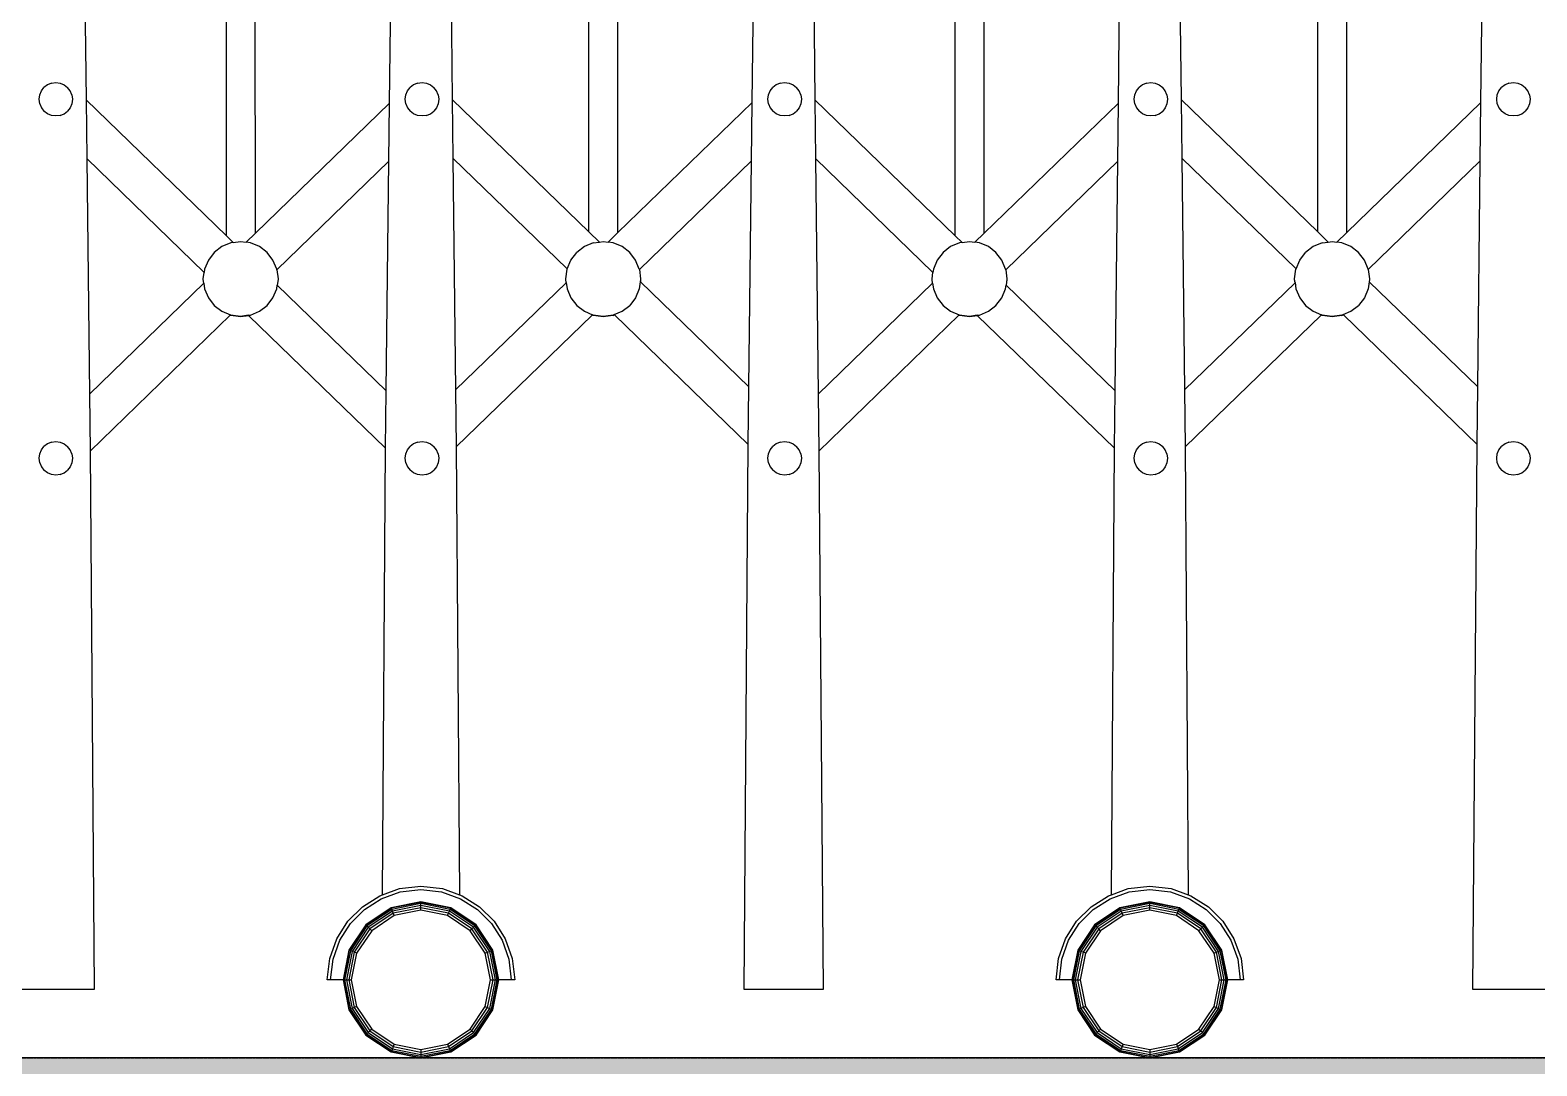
# Model space of a CAD drawing. Extents: x -202236 to 1002404, y -663931 to 1550022.
# Drawn here: x -56908 to -55824, y -351726 to -350982 of the extents above; entities that cross this region are included whole.
import ezdxf

# ---------------------------------------------------------------- set-up
doc = ezdxf.new("R2010")
doc.units = 0
doc.linetypes.add('DOTE', pattern=[2.42, 2, -0.2, 0.02, -0.2])
doc.layers.add('A-AXIS-DOTE', color=14, linetype='DOTE')
doc.layers.add('A-SFCE', color=30, linetype='Continuous')

msp = doc.modelspace()

# ---------------------------------------------------------------- hatches: boundary and pattern name
h = msp.add_hatch()
h.set_pattern_fill('混凝土', color=8, scale=15, angle=-21.69758, style=0, double=1)
h.set_pattern_definition([(50, (-68561.18, -351851.65), (107.589, -9.4128), [11.25, -123.75]), (355, (-68561.18, -351851.65), (-20.8127, 112.8288), [9, -99]), (100.4514, (-68552.21, -351852.44), (86.7764, 103.4159), [9.561, -105.1713]), (46.1842, (-68561.18, -351821.65), (160.0862, -24.8279), [16.875, -185.625]), (96.6356, (-68547.84, -351823.72), (140.1994, 146.1177), [14.3415, -157.757]), (351.1842, (-68561.18, -351821.65), (140.1993, 146.1178), [13.5, -148.5]), (21, (-68546.18, -351829.15), (89.53606, -60.39283), [11.25, -123.75]), (326, (-68546.18, -351829.15), (36.4973, 108.7725), [9, -99]), (71.4514, (-68538.72, -351834.18), (126.0334, 48.3796), [9.561, -105.1713]), (37.5, (-68561.177, -351851.65), (1.82398, 49.93408), [0, -97.8, 0, -100.5, 0, -99.375]), (7.5, (-68561.18, -351851.65), (39.46043, 59.16176), [0, -57.3, 0, -95.55, 0, -37.875]), (327.5, (-68594.627, -351851.65), (80.07337, -3.38323), [0, -37.5, 0, -117, 0, -155.25]), (317.5, (-68609.63, -351851.65), (87.47793, 15.01575), [0, -48.75, 0, -77.7, 0, -110.25])])
h.paths.add_polyline_path([(-55555.67, -351920.63), (-55555.67, -351720.63), (-70458.23, -351720.63), (-70458.23, -351920.63)])

# ---------------------------------------------------------------- linework, layer by layer
at = {"color": 250}
for p, q in [((-56766.4, -351129.65), (-56766.49, -350823.23)), ((-56745.58, -351127.71), (-56745.67, -350823)), ((-56505.66, -351126.81), (-56505.76, -350820.49)), ((-56484.84, -351127.29), (-56484.93, -350820.16)), ((-56242.29, -351129.65), (-56242.39, -350823.23)), ((-56221.47, -351127.71), (-56221.56, -350823)), ((-55981.55, -351126.81), (-55981.65, -350820.49)), ((-55960.73, -351127.29), (-55960.82, -350820.16)), ((-56649.07, -351034.16), (-56647.74, -350917.9)), ((-56605.29, -350916.96), (-56603.97, -351031.55)), ((-56388.33, -351033.75), (-56386.97, -350915.09)), ((-56124.96, -351034.16), (-56123.63, -350917.9)), ((-56081.18, -350916.96), (-56079.86, -351031.55)), ((-55864.22, -351033.75), (-55862.86, -350915.09)), ((-56868.6, -350922.2), (-56867.34, -351031.84)), ((-56344.49, -350922.2), (-56343.23, -351031.84)), ((-56901.11, -351031.39), (-56900.68, -351028.2)), ((-56900.68, -351028.2), (-56899.46, -351025.33)), ((-56899.46, -351025.33), (-56897.58, -351022.89)), ((-56895.15, -351021.01), (-56897.58, -351022.89)), ((-56892.28, -351019.8), (-56895.15, -351021.01)), ((-56892.28, -351019.8), (-56889.08, -351019.37)), ((-56889.08, -351019.37), (-56885.89, -351019.8)), ((-56885.89, -351019.8), (-56883.02, -351021.01)), ((-56883.02, -351021.01), (-56880.58, -351022.89)), ((-56878.7, -351025.33), (-56880.58, -351022.89)), ((-56877.49, -351028.2), (-56878.7, -351025.33)), ((-56877.49, -351028.2), (-56877.06, -351031.39)), ((-56637.74, -351031.39), (-56637.31, -351028.2)), ((-56637.31, -351028.2), (-56636.09, -351025.33)), ((-56636.09, -351025.33), (-56634.21, -351022.89)), ((-56631.78, -351021.01), (-56634.21, -351022.89)), ((-56628.91, -351019.8), (-56631.78, -351021.01)), ((-56628.91, -351019.8), (-56625.71, -351019.37)), ((-56625.71, -351019.37), (-56622.52, -351019.8)), ((-56622.52, -351019.8), (-56619.65, -351021.01)), ((-56619.65, -351021.01), (-56617.21, -351022.89)), ((-56615.33, -351025.33), (-56617.21, -351022.89)), ((-56614.12, -351028.2), (-56615.33, -351025.33)), ((-56614.12, -351028.2), (-56613.69, -351031.39)), ((-56377, -351031.39), (-56376.57, -351028.2)), ((-56376.57, -351028.2), (-56375.36, -351025.33)), ((-56375.36, -351025.33), (-56373.48, -351022.89)), ((-56371.04, -351021.01), (-56373.48, -351022.89)), ((-56368.17, -351019.8), (-56371.04, -351021.01)), ((-56368.17, -351019.8), (-56364.97, -351019.37)), ((-56364.97, -351019.37), (-56361.78, -351019.8)), ((-56361.78, -351019.8), (-56358.91, -351021.01)), ((-56358.91, -351021.01), (-56356.47, -351022.89)), ((-56354.59, -351025.33), (-56356.47, -351022.89)), ((-56353.38, -351028.2), (-56354.59, -351025.33)), ((-56353.38, -351028.2), (-56352.95, -351031.39)), ((-56113.63, -351031.39), (-56113.2, -351028.2)), ((-56113.2, -351028.2), (-56111.99, -351025.33)), ((-56111.99, -351025.33), (-56110.1, -351022.89)), ((-56107.67, -351021.01), (-56110.1, -351022.89)), ((-56104.8, -351019.8), (-56107.67, -351021.01)), ((-56104.8, -351019.8), (-56101.6, -351019.37)), ((-56101.6, -351019.37), (-56098.41, -351019.8)), ((-56098.41, -351019.8), (-56095.54, -351021.01)), ((-56095.54, -351021.01), (-56093.1, -351022.89)), ((-56091.22, -351025.33), (-56093.1, -351022.89)), ((-56090.01, -351028.2), (-56091.22, -351025.33)), ((-56090.01, -351028.2), (-56089.58, -351031.39)), ((-55852.89, -351031.39), (-55852.46, -351028.2)), ((-55852.46, -351028.2), (-55851.25, -351025.33)), ((-55851.25, -351025.33), (-55849.37, -351022.89)), ((-55846.93, -351021.01), (-55849.37, -351022.89)), ((-55844.06, -351019.8), (-55846.93, -351021.01)), ((-55844.06, -351019.8), (-55840.87, -351019.37)), ((-55840.87, -351019.37), (-55837.67, -351019.8)), ((-55837.67, -351019.8), (-55834.8, -351021.01)), ((-55834.8, -351021.01), (-55832.36, -351022.89)), ((-55830.48, -351025.33), (-55832.36, -351022.89)), ((-55829.27, -351028.2), (-55830.48, -351025.33)), ((-55829.27, -351028.2), (-55828.84, -351031.39)), ((-56900.68, -351034.59), (-56901.11, -351031.39)), ((-56900.68, -351034.59), (-56899.46, -351037.46)), ((-56899.46, -351037.46), (-56897.58, -351039.89)), ((-56895.15, -351041.78), (-56897.58, -351039.89)), ((-56883.02, -351041.78), (-56880.58, -351039.89)), ((-56878.7, -351037.46), (-56880.58, -351039.89)), ((-56877.49, -351034.59), (-56878.7, -351037.46)), ((-56877.06, -351031.39), (-56877.49, -351034.59)), ((-56867.34, -351031.84), (-56766.4, -351129.65)), ((-56867.34, -351031.84), (-56866.86, -351074.05)), ((-56745.58, -351127.71), (-56649.07, -351034.16)), ((-56649.55, -351076.03), (-56649.07, -351034.16)), ((-56637.31, -351034.59), (-56637.74, -351031.39)), ((-56637.31, -351034.59), (-56636.09, -351037.46)), ((-56636.09, -351037.46), (-56634.21, -351039.89)), ((-56631.78, -351041.78), (-56634.21, -351039.89)), ((-56619.65, -351041.78), (-56617.21, -351039.89)), ((-56615.33, -351037.46), (-56617.21, -351039.89)), ((-56614.12, -351034.59), (-56615.33, -351037.46)), ((-56613.69, -351031.39), (-56614.12, -351034.59)), ((-56603.97, -351031.55), (-56505.66, -351126.81)), ((-56603.97, -351031.55), (-56603.49, -351073.76)), ((-56484.84, -351127.29), (-56388.33, -351033.75)), ((-56388.81, -351075.61), (-56388.33, -351033.75)), ((-56376.57, -351034.59), (-56377, -351031.39)), ((-56376.57, -351034.59), (-56375.36, -351037.46)), ((-56375.36, -351037.46), (-56373.48, -351039.89)), ((-56371.04, -351041.78), (-56373.48, -351039.89)), ((-56358.91, -351041.78), (-56356.47, -351039.89)), ((-56354.59, -351037.46), (-56356.47, -351039.89)), ((-56353.38, -351034.59), (-56354.59, -351037.46)), ((-56352.95, -351031.39), (-56353.38, -351034.59)), ((-56343.23, -351031.84), (-56242.29, -351129.65)), ((-56343.23, -351031.84), (-56342.75, -351074.05)), ((-56221.47, -351127.71), (-56124.96, -351034.16)), ((-56125.44, -351076.03), (-56124.96, -351034.16)), ((-56113.2, -351034.59), (-56113.63, -351031.39)), ((-56113.2, -351034.59), (-56111.99, -351037.46)), ((-56111.99, -351037.46), (-56110.1, -351039.89)), ((-56107.67, -351041.78), (-56110.1, -351039.89)), ((-56095.54, -351041.78), (-56093.1, -351039.89)), ((-56091.22, -351037.46), (-56093.1, -351039.89)), ((-56090.01, -351034.59), (-56091.22, -351037.46)), ((-56089.58, -351031.39), (-56090.01, -351034.59)), ((-56079.86, -351031.55), (-55981.55, -351126.81)), ((-56079.86, -351031.55), (-56079.38, -351073.76)), ((-55960.73, -351127.29), (-55864.22, -351033.75)), ((-55864.7, -351075.61), (-55864.22, -351033.75)), ((-55852.46, -351034.59), (-55852.89, -351031.39)), ((-55852.46, -351034.59), (-55851.25, -351037.46)), ((-55851.25, -351037.46), (-55849.37, -351039.89)), ((-55846.93, -351041.78), (-55849.37, -351039.89)), ((-55834.8, -351041.78), (-55832.36, -351039.89)), ((-55830.48, -351037.46), (-55832.36, -351039.89)), ((-55829.27, -351034.59), (-55830.48, -351037.46)), ((-55828.84, -351031.39), (-55829.27, -351034.59)), ((-56892.28, -351042.99), (-56895.15, -351041.78)), ((-56889.08, -351043.42), (-56892.28, -351042.99)), ((-56885.89, -351042.99), (-56889.08, -351043.42)), ((-56885.89, -351042.99), (-56883.02, -351041.78)), ((-56628.91, -351042.99), (-56631.78, -351041.78)), ((-56625.71, -351043.42), (-56628.91, -351042.99)), ((-56622.52, -351042.99), (-56625.71, -351043.42)), ((-56622.52, -351042.99), (-56619.65, -351041.78)), ((-56368.17, -351042.99), (-56371.04, -351041.78)), ((-56364.97, -351043.42), (-56368.17, -351042.99)), ((-56361.78, -351042.99), (-56364.97, -351043.42)), ((-56361.78, -351042.99), (-56358.91, -351041.78)), ((-56104.8, -351042.99), (-56107.67, -351041.78)), ((-56101.6, -351043.42), (-56104.8, -351042.99)), ((-56098.41, -351042.99), (-56101.6, -351043.42)), ((-56098.41, -351042.99), (-56095.54, -351041.78)), ((-55844.06, -351042.99), (-55846.93, -351041.78)), ((-55840.87, -351043.42), (-55844.06, -351042.99)), ((-55837.67, -351042.99), (-55840.87, -351043.42)), ((-55837.67, -351042.99), (-55834.8, -351041.78)), ((-56782.42, -351155.88), (-56866.86, -351074.05)), ((-56866.86, -351074.05), (-56864.91, -351243.38)), ((-56649.55, -351076.03), (-56730.12, -351154.13)), ((-56651.44, -351241.05), (-56649.55, -351076.03)), ((-56521.32, -351153.38), (-56603.49, -351073.76)), ((-56603.49, -351073.76), (-56601.58, -351240.45)), ((-56388.81, -351075.61), (-56469.43, -351153.76)), ((-56390.67, -351238.24), (-56388.81, -351075.61)), ((-56258.31, -351155.88), (-56342.75, -351074.05)), ((-56342.75, -351074.05), (-56340.81, -351243.38)), ((-56125.44, -351076.03), (-56206.01, -351154.13)), ((-56127.33, -351241.05), (-56125.44, -351076.03)), ((-55997.21, -351153.38), (-56079.38, -351073.76)), ((-56079.38, -351073.76), (-56077.47, -351240.45)), ((-55864.7, -351075.61), (-55945.32, -351153.76)), ((-55866.56, -351238.24), (-55864.7, -351075.61)), ((-56505.66, -351126.81), (-56498.17, -351134.08)), ((-55981.55, -351126.81), (-55974.06, -351134.08)), ((-56769.72, -351137.38), (-56775.17, -351141.59)), ((-56763.3, -351134.67), (-56769.72, -351137.38)), ((-56766.4, -351129.65), (-56761.48, -351134.42)), ((-56761.48, -351134.42), (-56763.3, -351134.67)), ((-56761.48, -351134.42), (-56756.15, -351133.71)), ((-56756.15, -351133.71), (-56752.3, -351134.22)), ((-56752.3, -351134.22), (-56745.58, -351127.71)), ((-56749, -351134.67), (-56752.3, -351134.22)), ((-56742.58, -351137.38), (-56749, -351134.67)), ((-56737.13, -351141.59), (-56742.58, -351137.38)), ((-56508.98, -351137.38), (-56514.43, -351141.59)), ((-56502.56, -351134.67), (-56508.98, -351137.38)), ((-56502.56, -351134.67), (-56498.17, -351134.08)), ((-56498.17, -351134.08), (-56495.41, -351133.71)), ((-56495.41, -351133.71), (-56491.94, -351134.17)), ((-56484.84, -351127.29), (-56491.94, -351134.17)), ((-56488.26, -351134.67), (-56491.94, -351134.17)), ((-56481.84, -351137.38), (-56488.26, -351134.67)), ((-56476.39, -351141.59), (-56481.84, -351137.38)), ((-56245.61, -351137.38), (-56251.06, -351141.59)), ((-56239.19, -351134.67), (-56245.61, -351137.38)), ((-56242.29, -351129.65), (-56237.37, -351134.42)), ((-56237.37, -351134.42), (-56239.19, -351134.67)), ((-56237.37, -351134.42), (-56232.04, -351133.71)), ((-56232.04, -351133.71), (-56228.19, -351134.22)), ((-56228.19, -351134.22), (-56221.47, -351127.71)), ((-56224.89, -351134.67), (-56228.19, -351134.22)), ((-56218.47, -351137.38), (-56224.89, -351134.67)), ((-56213.02, -351141.59), (-56218.47, -351137.38)), ((-55984.88, -351137.38), (-55990.32, -351141.59)), ((-55978.45, -351134.67), (-55984.88, -351137.38)), ((-55978.45, -351134.67), (-55974.06, -351134.08)), ((-55974.06, -351134.08), (-55971.3, -351133.71)), ((-55971.3, -351133.71), (-55967.83, -351134.17)), ((-55960.73, -351127.29), (-55967.83, -351134.17)), ((-55964.16, -351134.67), (-55967.83, -351134.17)), ((-55957.73, -351137.38), (-55964.16, -351134.67)), ((-55952.28, -351141.59), (-55957.73, -351137.38)), ((-56779.38, -351147.04), (-56782.09, -351153.46)), ((-56775.17, -351141.59), (-56779.38, -351147.04)), ((-56732.92, -351147.04), (-56737.13, -351141.59)), ((-56730.21, -351153.46), (-56732.92, -351147.04)), ((-56521.32, -351153.38), (-56518.64, -351147.04)), ((-56518.64, -351147.04), (-56514.43, -351141.59)), ((-56472.18, -351147.04), (-56476.39, -351141.59)), ((-56469.47, -351153.46), (-56472.18, -351147.04)), ((-56255.27, -351147.04), (-56257.98, -351153.46)), ((-56251.06, -351141.59), (-56255.27, -351147.04)), ((-56208.81, -351147.04), (-56213.02, -351141.59)), ((-56206.1, -351153.46), (-56208.81, -351147.04)), ((-55997.21, -351153.38), (-55994.53, -351147.04)), ((-55994.53, -351147.04), (-55990.32, -351141.59)), ((-55948.07, -351147.04), (-55952.28, -351141.59)), ((-55945.36, -351153.46), (-55948.07, -351147.04)), ((-56783.05, -351160.61), (-56782.42, -351155.88)), ((-56782.09, -351153.46), (-56782.42, -351155.88)), ((-56730.12, -351154.13), (-56730.21, -351153.46)), ((-56730.12, -351154.13), (-56729.24, -351160.61)), ((-56522.32, -351160.61), (-56521.35, -351153.46)), ((-56521.35, -351153.46), (-56521.32, -351153.38)), ((-56469.43, -351153.76), (-56469.47, -351153.46)), ((-56469.43, -351153.76), (-56468.51, -351160.61)), ((-56258.95, -351160.61), (-56258.31, -351155.88)), ((-56257.98, -351153.46), (-56258.31, -351155.88)), ((-56206.01, -351154.13), (-56206.1, -351153.46)), ((-56206.01, -351154.13), (-56205.14, -351160.61)), ((-55998.21, -351160.61), (-55997.25, -351153.46)), ((-55997.25, -351153.46), (-55997.21, -351153.38)), ((-55945.32, -351153.76), (-55945.36, -351153.46)), ((-55945.32, -351153.76), (-55944.4, -351160.61)), ((-56864.91, -351243.38), (-56782.68, -351163.67)), ((-56783.03, -351160.76), (-56783.05, -351160.61)), ((-56783.05, -351160.92), (-56783.03, -351160.76)), ((-56782.68, -351163.67), (-56783.05, -351160.92)), ((-56782.65, -351163.64), (-56783.03, -351160.76)), ((-56782.68, -351163.67), (-56782.65, -351163.64)), ((-56782.65, -351163.64), (-56782.09, -351167.76)), ((-56782.09, -351167.76), (-56779.38, -351174.18)), ((-56732.92, -351174.18), (-56730.21, -351167.76)), ((-56730.21, -351167.76), (-56729.85, -351165.08)), ((-56729.27, -351160.76), (-56729.85, -351165.08)), ((-56729.85, -351165.08), (-56729.81, -351165.11)), ((-56729.24, -351160.92), (-56729.81, -351165.11)), ((-56729.81, -351165.11), (-56651.44, -351241.05)), ((-56729.24, -351160.61), (-56729.27, -351160.76)), ((-56729.27, -351160.76), (-56729.24, -351160.92)), ((-56601.58, -351240.45), (-56521.99, -351163.31)), ((-56522.29, -351160.76), (-56522.32, -351160.61)), ((-56522.32, -351160.92), (-56522.29, -351160.76)), ((-56521.99, -351163.31), (-56522.32, -351160.92)), ((-56521.96, -351163.27), (-56522.29, -351160.76)), ((-56521.99, -351163.31), (-56521.96, -351163.27)), ((-56521.96, -351163.27), (-56521.35, -351167.76)), ((-56521.35, -351167.76), (-56518.64, -351174.18)), ((-56469.47, -351167.76), (-56472.18, -351174.18)), ((-56468.77, -351162.56), (-56469.47, -351167.76)), ((-56468.53, -351160.76), (-56468.77, -351162.56)), ((-56468.77, -351162.56), (-56468.73, -351162.6)), ((-56468.51, -351160.92), (-56468.73, -351162.6)), ((-56468.73, -351162.6), (-56390.67, -351238.24)), ((-56468.51, -351160.61), (-56468.53, -351160.76)), ((-56468.53, -351160.76), (-56468.51, -351160.92)), ((-56340.81, -351243.38), (-56258.57, -351163.67)), ((-56258.92, -351160.76), (-56258.95, -351160.61)), ((-56258.95, -351160.92), (-56258.92, -351160.76)), ((-56258.57, -351163.67), (-56258.95, -351160.92)), ((-56258.54, -351163.64), (-56258.92, -351160.76)), ((-56258.57, -351163.67), (-56258.54, -351163.64)), ((-56258.54, -351163.64), (-56257.98, -351167.76)), ((-56257.98, -351167.76), (-56255.27, -351174.18)), ((-56208.81, -351174.18), (-56206.1, -351167.76)), ((-56206.1, -351167.76), (-56205.74, -351165.08)), ((-56205.16, -351160.76), (-56205.74, -351165.08)), ((-56205.74, -351165.08), (-56205.7, -351165.11)), ((-56205.14, -351160.92), (-56205.7, -351165.11)), ((-56205.7, -351165.11), (-56127.33, -351241.05)), ((-56205.14, -351160.61), (-56205.16, -351160.76)), ((-56205.16, -351160.76), (-56205.14, -351160.92)), ((-56077.47, -351240.45), (-55997.89, -351163.31)), ((-55998.19, -351160.76), (-55998.21, -351160.61)), ((-55998.21, -351160.92), (-55998.19, -351160.76)), ((-55997.89, -351163.31), (-55998.21, -351160.92)), ((-55997.85, -351163.27), (-55998.19, -351160.76)), ((-55997.89, -351163.31), (-55997.85, -351163.27)), ((-55997.85, -351163.27), (-55997.25, -351167.76)), ((-55997.25, -351167.76), (-55994.53, -351174.18)), ((-55945.36, -351167.76), (-55948.07, -351174.18)), ((-55944.66, -351162.56), (-55945.36, -351167.76)), ((-55944.42, -351160.76), (-55944.66, -351162.56)), ((-55944.66, -351162.56), (-55944.62, -351162.6)), ((-55944.4, -351160.92), (-55944.62, -351162.6)), ((-55944.62, -351162.6), (-55866.56, -351238.24)), ((-55944.4, -351160.61), (-55944.42, -351160.76)), ((-55944.42, -351160.76), (-55944.4, -351160.92)), ((-56779.38, -351174.18), (-56775.17, -351179.63)), ((-56775.17, -351179.63), (-56769.72, -351183.84)), ((-56742.58, -351183.84), (-56737.13, -351179.63)), ((-56737.13, -351179.63), (-56732.92, -351174.18)), ((-56518.64, -351174.18), (-56514.43, -351179.63)), ((-56514.43, -351179.63), (-56508.98, -351183.84)), ((-56481.84, -351183.84), (-56476.39, -351179.63)), ((-56472.18, -351174.18), (-56476.39, -351179.63)), ((-56255.27, -351174.18), (-56251.06, -351179.63)), ((-56251.06, -351179.63), (-56245.61, -351183.84)), ((-56218.47, -351183.84), (-56213.02, -351179.63)), ((-56213.02, -351179.63), (-56208.81, -351174.18)), ((-55994.53, -351174.18), (-55990.32, -351179.63)), ((-55990.32, -351179.63), (-55984.88, -351183.84)), ((-55957.73, -351183.84), (-55952.28, -351179.63)), ((-55948.07, -351174.18), (-55952.28, -351179.63)), ((-56763.71, -351186.69), (-56864.44, -351284.33)), ((-56769.72, -351183.84), (-56763.49, -351186.47)), ((-56763.49, -351186.47), (-56763.71, -351186.69)), ((-56763.3, -351186.86), (-56763.71, -351186.69)), ((-56763.3, -351186.55), (-56763.49, -351186.47)), ((-56756.15, -351187.52), (-56763.3, -351186.55)), ((-56756.15, -351187.82), (-56763.3, -351186.86)), ((-56750.54, -351186.76), (-56756.15, -351187.52)), ((-56750.26, -351187.03), (-56756.15, -351187.82)), ((-56750.54, -351186.76), (-56749, -351186.55)), ((-56750.26, -351187.03), (-56750.54, -351186.76)), ((-56651.92, -351282.33), (-56750.26, -351187.03)), ((-56749, -351186.55), (-56742.58, -351183.84)), ((-56503.27, -351186.56), (-56601.11, -351281.4)), ((-56508.98, -351183.84), (-56503.05, -351186.35)), ((-56503.05, -351186.35), (-56503.27, -351186.56)), ((-56502.56, -351186.86), (-56503.27, -351186.56)), ((-56502.56, -351186.55), (-56503.05, -351186.35)), ((-56495.41, -351187.52), (-56502.56, -351186.55)), ((-56495.41, -351187.82), (-56502.56, -351186.86)), ((-56488.26, -351186.55), (-56495.41, -351187.52)), ((-56488.26, -351186.86), (-56495.41, -351187.82)), ((-56488.26, -351186.55), (-56487.45, -351186.21)), ((-56488.26, -351186.86), (-56487.22, -351186.42)), ((-56487.45, -351186.21), (-56481.84, -351183.84)), ((-56487.22, -351186.42), (-56487.45, -351186.21)), ((-56391.14, -351279.52), (-56487.22, -351186.42)), ((-56239.6, -351186.69), (-56340.34, -351284.33)), ((-56245.61, -351183.84), (-56239.38, -351186.47)), ((-56239.38, -351186.47), (-56239.6, -351186.69)), ((-56239.19, -351186.86), (-56239.6, -351186.69)), ((-56239.19, -351186.55), (-56239.38, -351186.47)), ((-56232.04, -351187.52), (-56239.19, -351186.55)), ((-56232.04, -351187.82), (-56239.19, -351186.86)), ((-56226.44, -351186.76), (-56232.04, -351187.52)), ((-56226.16, -351187.03), (-56232.04, -351187.82)), ((-56226.44, -351186.76), (-56224.89, -351186.55)), ((-56226.16, -351187.03), (-56226.44, -351186.76)), ((-56127.81, -351282.33), (-56226.16, -351187.03)), ((-56224.89, -351186.55), (-56218.47, -351183.84)), ((-55979.16, -351186.56), (-56077, -351281.4)), ((-55984.88, -351183.84), (-55978.94, -351186.35)), ((-55978.94, -351186.35), (-55979.16, -351186.56)), ((-55978.45, -351186.86), (-55979.16, -351186.56)), ((-55978.45, -351186.55), (-55978.94, -351186.35)), ((-55971.3, -351187.52), (-55978.45, -351186.55)), ((-55971.3, -351187.82), (-55978.45, -351186.86)), ((-55964.16, -351186.55), (-55971.3, -351187.52)), ((-55964.16, -351186.86), (-55971.3, -351187.82)), ((-55964.16, -351186.55), (-55963.34, -351186.21)), ((-55964.16, -351186.86), (-55963.12, -351186.42)), ((-55963.34, -351186.21), (-55957.73, -351183.84)), ((-55963.12, -351186.42), (-55963.34, -351186.21)), ((-55867.04, -351279.52), (-55963.12, -351186.42)), ((-56864.91, -351243.38), (-56864.44, -351284.33)), ((-56651.92, -351282.33), (-56651.44, -351241.05)), ((-56601.58, -351240.45), (-56601.11, -351281.4)), ((-56391.14, -351279.52), (-56390.67, -351238.24)), ((-56340.81, -351243.38), (-56340.34, -351284.33)), ((-56127.81, -351282.33), (-56127.33, -351241.05)), ((-56077.47, -351240.45), (-56077, -351281.4)), ((-55867.04, -351279.52), (-55866.56, -351238.24)), ((-56892.28, -351277.95), (-56895.15, -351279.17)), ((-56892.28, -351277.95), (-56889.08, -351277.52)), ((-56889.08, -351277.52), (-56885.89, -351277.95)), ((-56885.89, -351277.95), (-56883.02, -351279.17)), ((-56628.91, -351277.95), (-56631.78, -351279.17)), ((-56628.91, -351277.95), (-56625.71, -351277.52)), ((-56625.71, -351277.52), (-56622.52, -351277.95)), ((-56622.52, -351277.95), (-56619.65, -351279.17)), ((-56368.17, -351277.95), (-56371.04, -351279.17)), ((-56368.17, -351277.95), (-56364.97, -351277.52)), ((-56364.97, -351277.52), (-56361.78, -351277.95)), ((-56361.78, -351277.95), (-56358.91, -351279.17)), ((-56104.8, -351277.95), (-56107.67, -351279.17)), ((-56104.8, -351277.95), (-56101.6, -351277.52)), ((-56101.6, -351277.52), (-56098.41, -351277.95)), ((-56098.41, -351277.95), (-56095.54, -351279.17)), ((-55844.06, -351277.95), (-55846.93, -351279.17)), ((-55844.06, -351277.95), (-55840.87, -351277.52)), ((-55840.87, -351277.52), (-55837.67, -351277.95)), ((-55837.67, -351277.95), (-55834.8, -351279.17)), ((-56901.11, -351289.55), (-56900.68, -351286.35)), ((-56900.68, -351292.74), (-56901.11, -351289.55)), ((-56900.68, -351286.35), (-56899.46, -351283.48)), ((-56899.46, -351283.48), (-56897.58, -351281.05)), ((-56895.15, -351279.17), (-56897.58, -351281.05)), ((-56883.02, -351279.17), (-56880.58, -351281.05)), ((-56878.7, -351283.48), (-56880.58, -351281.05)), ((-56877.49, -351286.35), (-56878.7, -351283.48)), ((-56877.49, -351286.35), (-56877.06, -351289.55)), ((-56877.06, -351289.55), (-56877.49, -351292.74)), ((-56864.44, -351284.33), (-56861.47, -351671.58)), ((-56654.13, -351603.33), (-56651.92, -351282.33)), ((-56637.74, -351289.55), (-56637.31, -351286.35)), ((-56637.31, -351292.74), (-56637.74, -351289.55)), ((-56637.31, -351286.35), (-56636.09, -351283.48)), ((-56636.09, -351283.48), (-56634.21, -351281.05)), ((-56631.78, -351279.17), (-56634.21, -351281.05)), ((-56619.65, -351279.17), (-56617.21, -351281.05)), ((-56615.33, -351283.48), (-56617.21, -351281.05)), ((-56614.12, -351286.35), (-56615.33, -351283.48)), ((-56614.12, -351286.35), (-56613.69, -351289.55)), ((-56613.69, -351289.55), (-56614.12, -351292.74)), ((-56601.11, -351281.4), (-56598.88, -351603.33)), ((-56394.18, -351671.58), (-56391.14, -351279.52)), ((-56377, -351289.55), (-56376.57, -351286.35)), ((-56376.57, -351292.74), (-56377, -351289.55)), ((-56376.57, -351286.35), (-56375.36, -351283.48)), ((-56375.36, -351283.48), (-56373.48, -351281.05)), ((-56371.04, -351279.17), (-56373.48, -351281.05)), ((-56358.91, -351279.17), (-56356.47, -351281.05)), ((-56354.59, -351283.48), (-56356.47, -351281.05)), ((-56353.38, -351286.35), (-56354.59, -351283.48)), ((-56353.38, -351286.35), (-56352.95, -351289.55)), ((-56352.95, -351289.55), (-56353.38, -351292.74)), ((-56340.34, -351284.33), (-56337.36, -351671.58)), ((-56130.02, -351603.33), (-56127.81, -351282.33)), ((-56113.63, -351289.55), (-56113.2, -351286.35)), ((-56113.2, -351292.74), (-56113.63, -351289.55)), ((-56113.2, -351286.35), (-56111.99, -351283.48)), ((-56111.99, -351283.48), (-56110.1, -351281.05)), ((-56107.67, -351279.17), (-56110.1, -351281.05)), ((-56095.54, -351279.17), (-56093.1, -351281.05)), ((-56091.22, -351283.48), (-56093.1, -351281.05)), ((-56090.01, -351286.35), (-56091.22, -351283.48)), ((-56090.01, -351286.35), (-56089.58, -351289.55)), ((-56089.58, -351289.55), (-56090.01, -351292.74)), ((-56077, -351281.4), (-56074.77, -351603.33)), ((-55870.07, -351671.58), (-55867.04, -351279.52)), ((-55852.89, -351289.55), (-55852.46, -351286.35)), ((-55852.46, -351292.74), (-55852.89, -351289.55)), ((-55852.46, -351286.35), (-55851.25, -351283.48)), ((-55851.25, -351283.48), (-55849.37, -351281.05)), ((-55846.93, -351279.17), (-55849.37, -351281.05)), ((-55834.8, -351279.17), (-55832.36, -351281.05)), ((-55830.48, -351283.48), (-55832.36, -351281.05)), ((-55829.27, -351286.35), (-55830.48, -351283.48)), ((-55829.27, -351286.35), (-55828.84, -351289.55)), ((-55828.84, -351289.55), (-55829.27, -351292.74)), ((-56900.68, -351292.74), (-56899.46, -351295.62)), ((-56899.46, -351295.62), (-56897.58, -351298.05)), ((-56895.15, -351299.93), (-56897.58, -351298.05)), ((-56892.28, -351301.14), (-56895.15, -351299.93)), ((-56885.89, -351301.14), (-56883.02, -351299.93)), ((-56883.02, -351299.93), (-56880.58, -351298.05)), ((-56878.7, -351295.62), (-56880.58, -351298.05)), ((-56877.49, -351292.74), (-56878.7, -351295.62)), ((-56637.31, -351292.74), (-56636.09, -351295.62)), ((-56636.09, -351295.62), (-56634.21, -351298.05)), ((-56631.78, -351299.93), (-56634.21, -351298.05)), ((-56628.91, -351301.14), (-56631.78, -351299.93)), ((-56622.52, -351301.14), (-56619.65, -351299.93)), ((-56619.65, -351299.93), (-56617.21, -351298.05)), ((-56615.33, -351295.62), (-56617.21, -351298.05)), ((-56614.12, -351292.74), (-56615.33, -351295.62)), ((-56376.57, -351292.74), (-56375.36, -351295.62)), ((-56375.36, -351295.62), (-56373.48, -351298.05)), ((-56371.04, -351299.93), (-56373.48, -351298.05)), ((-56368.17, -351301.14), (-56371.04, -351299.93)), ((-56361.78, -351301.14), (-56358.91, -351299.93)), ((-56358.91, -351299.93), (-56356.47, -351298.05)), ((-56354.59, -351295.62), (-56356.47, -351298.05)), ((-56353.38, -351292.74), (-56354.59, -351295.62)), ((-56113.2, -351292.74), (-56111.99, -351295.62)), ((-56111.99, -351295.62), (-56110.1, -351298.05)), ((-56107.67, -351299.93), (-56110.1, -351298.05)), ((-56104.8, -351301.14), (-56107.67, -351299.93)), ((-56098.41, -351301.14), (-56095.54, -351299.93)), ((-56095.54, -351299.93), (-56093.1, -351298.05)), ((-56091.22, -351295.62), (-56093.1, -351298.05)), ((-56090.01, -351292.74), (-56091.22, -351295.62)), ((-55852.46, -351292.74), (-55851.25, -351295.62)), ((-55851.25, -351295.62), (-55849.37, -351298.05)), ((-55846.93, -351299.93), (-55849.37, -351298.05)), ((-55844.06, -351301.14), (-55846.93, -351299.93)), ((-55837.67, -351301.14), (-55834.8, -351299.93)), ((-55834.8, -351299.93), (-55832.36, -351298.05)), ((-55830.48, -351295.62), (-55832.36, -351298.05)), ((-55829.27, -351292.74), (-55830.48, -351295.62)), ((-56889.08, -351301.57), (-56892.28, -351301.14)), ((-56885.89, -351301.14), (-56889.08, -351301.57)), ((-56625.71, -351301.57), (-56628.91, -351301.14)), ((-56622.52, -351301.14), (-56625.71, -351301.57)), ((-56364.97, -351301.57), (-56368.17, -351301.14)), ((-56361.78, -351301.14), (-56364.97, -351301.57)), ((-56101.6, -351301.57), (-56104.8, -351301.14)), ((-56098.41, -351301.14), (-56101.6, -351301.57)), ((-55840.87, -351301.57), (-55844.06, -351301.14)), ((-55837.67, -351301.14), (-55840.87, -351301.57)), ((-56656.14, -351604.05), (-56654.13, -351603.33)), ((-56655.06, -351606.26), (-56641.39, -351601.37)), ((-56654.13, -351603.33), (-56641.95, -351598.97)), ((-56641.95, -351598.97), (-56626.51, -351597.19)), ((-56641.39, -351601.37), (-56626.51, -351599.65)), ((-56626.51, -351597.19), (-56611.06, -351598.97)), ((-56626.51, -351599.65), (-56611.62, -351601.37)), ((-56611.62, -351601.37), (-56597.95, -351606.26)), ((-56611.06, -351598.97), (-56598.88, -351603.33)), ((-56598.88, -351603.33), (-56596.88, -351604.05)), ((-56132.03, -351604.05), (-56130.02, -351603.33)), ((-56130.95, -351606.26), (-56117.28, -351601.37)), ((-56130.02, -351603.33), (-56117.84, -351598.97)), ((-56117.84, -351598.97), (-56102.4, -351597.19)), ((-56117.28, -351601.37), (-56102.4, -351599.65)), ((-56102.4, -351597.19), (-56086.95, -351598.97)), ((-56102.4, -351599.65), (-56087.51, -351601.37)), ((-56087.51, -351601.37), (-56073.84, -351606.26)), ((-56086.95, -351598.97), (-56074.77, -351603.33)), ((-56074.77, -351603.33), (-56072.77, -351604.05)), ((-56679.09, -351622.45), (-56668.65, -351612.01)), ((-56677.18, -351624), (-56667.12, -351613.93)), ((-56668.65, -351612.01), (-56656.14, -351604.05)), ((-56667.12, -351613.93), (-56655.06, -351606.26)), ((-56647.95, -351612.82), (-56666.13, -351624.97)), ((-56647.84, -351613.09), (-56665.92, -351625.18)), ((-56647.51, -351613.88), (-56665.32, -351625.78)), ((-56626.51, -351608.56), (-56647.95, -351612.82)), ((-56647.84, -351613.09), (-56647.95, -351612.82)), ((-56626.51, -351608.85), (-56647.84, -351613.09)), ((-56647.51, -351613.88), (-56647.84, -351613.09)), ((-56626.51, -351609.7), (-56647.51, -351613.88)), ((-56647.01, -351615.1), (-56647.51, -351613.88)), ((-56626.51, -351611.02), (-56647.01, -351615.1)), ((-56626.51, -351612.69), (-56646.37, -351616.64)), ((-56626.51, -351614.53), (-56645.66, -351618.35)), ((-56605.06, -351612.82), (-56626.51, -351608.56)), ((-56626.51, -351608.85), (-56626.51, -351608.56)), ((-56605.17, -351613.09), (-56626.51, -351608.85)), ((-56626.51, -351609.7), (-56626.51, -351608.85)), ((-56605.5, -351613.88), (-56626.51, -351609.7)), ((-56626.51, -351611.02), (-56626.51, -351609.7)), ((-56606, -351615.1), (-56626.51, -351611.02)), ((-56626.51, -351612.69), (-56626.51, -351611.02)), ((-56606.64, -351616.64), (-56626.51, -351612.69)), ((-56626.51, -351614.53), (-56626.51, -351612.69)), ((-56607.35, -351618.35), (-56626.51, -351614.53)), ((-56606, -351615.1), (-56605.5, -351613.88)), ((-56605.5, -351613.88), (-56605.17, -351613.09)), ((-56587.69, -351625.78), (-56605.5, -351613.88)), ((-56605.17, -351613.09), (-56605.06, -351612.82)), ((-56587.09, -351625.18), (-56605.17, -351613.09)), ((-56586.88, -351624.97), (-56605.06, -351612.82)), ((-56597.95, -351606.26), (-56585.89, -351613.93)), ((-56596.88, -351604.05), (-56584.36, -351612.01)), ((-56585.89, -351613.93), (-56575.83, -351624)), ((-56584.36, -351612.01), (-56573.92, -351622.45)), ((-56154.99, -351622.45), (-56144.54, -351612.01)), ((-56153.07, -351624), (-56143.01, -351613.93)), ((-56144.54, -351612.01), (-56132.03, -351604.05)), ((-56143.01, -351613.93), (-56130.95, -351606.26)), ((-56123.84, -351612.82), (-56142.02, -351624.97)), ((-56123.73, -351613.09), (-56141.82, -351625.18)), ((-56123.41, -351613.88), (-56141.22, -351625.78)), ((-56102.4, -351608.56), (-56123.84, -351612.82)), ((-56123.73, -351613.09), (-56123.84, -351612.82)), ((-56102.4, -351608.85), (-56123.73, -351613.09)), ((-56123.41, -351613.88), (-56123.73, -351613.09)), ((-56102.4, -351609.7), (-56123.41, -351613.88)), ((-56122.9, -351615.1), (-56123.41, -351613.88)), ((-56102.4, -351611.02), (-56122.9, -351615.1)), ((-56102.4, -351612.69), (-56122.26, -351616.64)), ((-56102.4, -351614.53), (-56121.56, -351618.35)), ((-56080.95, -351612.82), (-56102.4, -351608.56)), ((-56102.4, -351608.85), (-56102.4, -351608.56)), ((-56081.06, -351613.09), (-56102.4, -351608.85)), ((-56102.4, -351609.7), (-56102.4, -351608.85)), ((-56081.39, -351613.88), (-56102.4, -351609.7)), ((-56102.4, -351611.02), (-56102.4, -351609.7)), ((-56081.9, -351615.1), (-56102.4, -351611.02)), ((-56102.4, -351612.69), (-56102.4, -351611.02)), ((-56082.53, -351616.64), (-56102.4, -351612.69)), ((-56102.4, -351614.53), (-56102.4, -351612.69)), ((-56083.24, -351618.35), (-56102.4, -351614.53)), ((-56081.9, -351615.1), (-56081.39, -351613.88)), ((-56081.39, -351613.88), (-56081.06, -351613.09)), ((-56063.58, -351625.78), (-56081.39, -351613.88)), ((-56081.06, -351613.09), (-56080.95, -351612.82)), ((-56062.98, -351625.18), (-56081.06, -351613.09)), ((-56062.77, -351624.97), (-56080.95, -351612.82)), ((-56073.84, -351606.26), (-56061.79, -351613.93)), ((-56072.77, -351604.05), (-56060.25, -351612.01)), ((-56061.79, -351613.93), (-56051.73, -351624)), ((-56060.25, -351612.01), (-56049.81, -351622.45)), ((-56687.06, -351634.97), (-56679.09, -351622.45)), ((-56684.85, -351636.06), (-56677.18, -351624)), ((-56666.13, -351624.97), (-56678.28, -351643.15)), ((-56665.92, -351625.18), (-56678.01, -351643.26)), ((-56665.92, -351625.18), (-56666.13, -351624.97)), ((-56665.32, -351625.78), (-56665.92, -351625.18)), ((-56647.01, -351615.1), (-56664.39, -351626.71)), ((-56646.37, -351616.64), (-56663.21, -351627.89)), ((-56645.66, -351618.35), (-56661.9, -351629.2)), ((-56646.37, -351616.64), (-56647.01, -351615.1)), ((-56645.66, -351618.35), (-56646.37, -351616.64)), ((-56607.35, -351618.35), (-56606.64, -351616.64)), ((-56591.11, -351629.2), (-56607.35, -351618.35)), ((-56606.64, -351616.64), (-56606, -351615.1)), ((-56589.8, -351627.89), (-56606.64, -351616.64)), ((-56588.62, -351626.71), (-56606, -351615.1)), ((-56587.69, -351625.78), (-56587.09, -351625.18)), ((-56587.09, -351625.18), (-56586.88, -351624.97)), ((-56575, -351643.26), (-56587.09, -351625.18)), ((-56574.73, -351643.15), (-56586.88, -351624.97)), ((-56575.83, -351624), (-56568.16, -351636.06)), ((-56573.92, -351622.45), (-56565.96, -351634.97)), ((-56162.95, -351634.97), (-56154.99, -351622.45)), ((-56160.74, -351636.06), (-56153.07, -351624)), ((-56142.02, -351624.97), (-56154.17, -351643.15)), ((-56141.82, -351625.18), (-56153.9, -351643.26)), ((-56141.82, -351625.18), (-56142.02, -351624.97)), ((-56141.22, -351625.78), (-56141.82, -351625.18)), ((-56122.9, -351615.1), (-56140.28, -351626.71)), ((-56122.26, -351616.64), (-56139.1, -351627.89)), ((-56121.56, -351618.35), (-56137.8, -351629.2)), ((-56122.26, -351616.64), (-56122.9, -351615.1)), ((-56121.56, -351618.35), (-56122.26, -351616.64)), ((-56083.24, -351618.35), (-56082.53, -351616.64)), ((-56067, -351629.2), (-56083.24, -351618.35)), ((-56082.53, -351616.64), (-56081.9, -351615.1)), ((-56065.69, -351627.89), (-56082.53, -351616.64)), ((-56064.51, -351626.71), (-56081.9, -351615.1)), ((-56063.58, -351625.78), (-56062.98, -351625.18)), ((-56062.98, -351625.18), (-56062.77, -351624.97)), ((-56050.9, -351643.26), (-56062.98, -351625.18)), ((-56050.63, -351643.15), (-56062.77, -351624.97)), ((-56051.73, -351624), (-56044.06, -351636.06)), ((-56049.81, -351622.45), (-56041.85, -351634.97)), ((-56692.13, -351649.15), (-56687.06, -351634.97)), ((-56689.74, -351649.73), (-56684.85, -351636.06)), ((-56665.32, -351625.78), (-56677.22, -351643.59)), ((-56664.39, -351626.71), (-56676, -351644.09)), ((-56663.21, -351627.89), (-56674.46, -351644.73)), ((-56661.9, -351629.2), (-56672.76, -351645.44)), ((-56664.39, -351626.71), (-56665.32, -351625.78)), ((-56663.21, -351627.89), (-56664.39, -351626.71)), ((-56661.9, -351629.2), (-56663.21, -351627.89)), ((-56591.11, -351629.2), (-56589.8, -351627.89)), ((-56580.26, -351645.44), (-56591.11, -351629.2)), ((-56589.8, -351627.89), (-56588.62, -351626.71)), ((-56578.55, -351644.73), (-56589.8, -351627.89)), ((-56588.62, -351626.71), (-56587.69, -351625.78)), ((-56577.01, -351644.09), (-56588.62, -351626.71)), ((-56575.79, -351643.59), (-56587.69, -351625.78)), ((-56568.16, -351636.06), (-56563.28, -351649.73)), ((-56565.96, -351634.97), (-56560.88, -351649.15)), ((-56168.02, -351649.15), (-56162.95, -351634.97)), ((-56165.63, -351649.73), (-56160.74, -351636.06)), ((-56141.22, -351625.78), (-56153.12, -351643.59)), ((-56140.28, -351626.71), (-56151.89, -351644.09)), ((-56139.1, -351627.89), (-56150.36, -351644.73)), ((-56137.8, -351629.2), (-56148.65, -351645.44)), ((-56140.28, -351626.71), (-56141.22, -351625.78)), ((-56139.1, -351627.89), (-56140.28, -351626.71)), ((-56137.8, -351629.2), (-56139.1, -351627.89)), ((-56067, -351629.2), (-56065.69, -351627.89)), ((-56056.15, -351645.44), (-56067, -351629.2)), ((-56065.69, -351627.89), (-56064.51, -351626.71)), ((-56054.44, -351644.73), (-56065.69, -351627.89)), ((-56064.51, -351626.71), (-56063.58, -351625.78)), ((-56052.9, -351644.09), (-56064.51, -351626.71)), ((-56051.68, -351643.59), (-56063.58, -351625.78)), ((-56044.06, -351636.06), (-56039.17, -351649.73)), ((-56041.85, -351634.97), (-56036.77, -351649.15)), ((-56678.28, -351643.15), (-56682.54, -351664.6)), ((-56678.01, -351643.26), (-56682.25, -351664.6)), ((-56677.22, -351643.59), (-56681.4, -351664.6)), ((-56676, -351644.09), (-56680.08, -351664.6)), ((-56674.46, -351644.73), (-56678.41, -351664.6)), ((-56678.01, -351643.26), (-56678.28, -351643.15)), ((-56677.22, -351643.59), (-56678.01, -351643.26)), ((-56676, -351644.09), (-56677.22, -351643.59)), ((-56672.76, -351645.44), (-56676.57, -351664.6)), ((-56674.46, -351644.73), (-56676, -351644.09)), ((-56672.76, -351645.44), (-56674.46, -351644.73)), ((-56580.26, -351645.44), (-56578.55, -351644.73)), ((-56576.45, -351664.6), (-56580.26, -351645.44)), ((-56578.55, -351644.73), (-56577.01, -351644.09)), ((-56574.6, -351664.6), (-56578.55, -351644.73)), ((-56577.01, -351644.09), (-56575.79, -351643.59)), ((-56572.93, -351664.6), (-56577.01, -351644.09)), ((-56575.79, -351643.59), (-56575, -351643.26)), ((-56571.61, -351664.6), (-56575.79, -351643.59)), ((-56575, -351643.26), (-56574.73, -351643.15)), ((-56570.76, -351664.6), (-56575, -351643.26)), ((-56570.47, -351664.6), (-56574.73, -351643.15)), ((-56154.17, -351643.15), (-56158.44, -351664.6)), ((-56153.9, -351643.26), (-56158.14, -351664.6)), ((-56153.12, -351643.59), (-56157.3, -351664.6)), ((-56151.89, -351644.09), (-56155.97, -351664.6)), ((-56150.36, -351644.73), (-56154.31, -351664.6)), ((-56153.9, -351643.26), (-56154.17, -351643.15)), ((-56153.12, -351643.59), (-56153.9, -351643.26)), ((-56151.89, -351644.09), (-56153.12, -351643.59)), ((-56148.65, -351645.44), (-56152.46, -351664.6)), ((-56150.36, -351644.73), (-56151.89, -351644.09)), ((-56148.65, -351645.44), (-56150.36, -351644.73)), ((-56056.15, -351645.44), (-56054.44, -351644.73)), ((-56052.34, -351664.6), (-56056.15, -351645.44)), ((-56054.44, -351644.73), (-56052.9, -351644.09)), ((-56050.49, -351664.6), (-56054.44, -351644.73)), ((-56052.9, -351644.09), (-56051.68, -351643.59)), ((-56048.82, -351664.6), (-56052.9, -351644.09)), ((-56051.68, -351643.59), (-56050.9, -351643.26)), ((-56047.5, -351664.6), (-56051.68, -351643.59)), ((-56050.9, -351643.26), (-56050.63, -351643.15)), ((-56046.65, -351664.6), (-56050.9, -351643.26)), ((-56046.36, -351664.6), (-56050.63, -351643.15)), ((-56693.91, -351664.6), (-56692.13, -351649.15)), ((-56691.45, -351664.6), (-56689.74, -351649.73)), ((-56563.28, -351649.73), (-56561.56, -351664.6)), ((-56560.88, -351649.15), (-56559.1, -351664.6)), ((-56169.81, -351664.6), (-56168.02, -351649.15)), ((-56167.34, -351664.6), (-56165.63, -351649.73)), ((-56039.17, -351649.73), (-56037.45, -351664.6)), ((-56036.77, -351649.15), (-56034.99, -351664.6)), ((-56691.45, -351664.6), (-56693.91, -351664.6)), ((-56682.54, -351664.6), (-56691.45, -351664.6)), ((-56682.54, -351664.6), (-56678.28, -351686.04)), ((-56682.54, -351664.6), (-56682.25, -351664.6)), ((-56682.25, -351664.6), (-56678.01, -351685.93)), ((-56682.25, -351664.6), (-56681.4, -351664.6)), ((-56681.4, -351664.6), (-56677.22, -351685.6)), ((-56681.4, -351664.6), (-56680.08, -351664.6)), ((-56680.08, -351664.6), (-56676, -351685.1)), ((-56680.08, -351664.6), (-56678.41, -351664.6)), ((-56678.41, -351664.6), (-56674.46, -351684.46)), ((-56678.41, -351664.6), (-56676.57, -351664.6)), ((-56676.57, -351664.6), (-56672.76, -351683.75)), ((-56580.26, -351683.75), (-56576.45, -351664.6)), ((-56578.55, -351684.46), (-56574.6, -351664.6)), ((-56577.01, -351685.1), (-56572.93, -351664.6)), ((-56576.45, -351664.6), (-56574.6, -351664.6)), ((-56575.79, -351685.6), (-56571.61, -351664.6)), ((-56575, -351685.93), (-56570.76, -351664.6)), ((-56574.73, -351686.04), (-56570.47, -351664.6)), ((-56574.6, -351664.6), (-56572.93, -351664.6)), ((-56572.93, -351664.6), (-56571.61, -351664.6)), ((-56571.61, -351664.6), (-56570.76, -351664.6)), ((-56570.76, -351664.6), (-56570.47, -351664.6)), ((-56561.56, -351664.6), (-56570.47, -351664.6)), ((-56559.1, -351664.6), (-56561.56, -351664.6)), ((-56167.34, -351664.6), (-56169.81, -351664.6)), ((-56158.44, -351664.6), (-56167.34, -351664.6)), ((-56158.44, -351664.6), (-56154.17, -351686.04)), ((-56158.44, -351664.6), (-56158.14, -351664.6)), ((-56158.14, -351664.6), (-56153.9, -351685.93)), ((-56158.14, -351664.6), (-56157.3, -351664.6)), ((-56157.3, -351664.6), (-56153.12, -351685.6)), ((-56157.3, -351664.6), (-56155.97, -351664.6)), ((-56155.97, -351664.6), (-56151.89, -351685.1)), ((-56155.97, -351664.6), (-56154.31, -351664.6)), ((-56154.31, -351664.6), (-56150.36, -351684.46)), ((-56154.31, -351664.6), (-56152.46, -351664.6)), ((-56152.46, -351664.6), (-56148.65, -351683.75)), ((-56056.15, -351683.75), (-56052.34, -351664.6)), ((-56054.44, -351684.46), (-56050.49, -351664.6)), ((-56052.9, -351685.1), (-56048.82, -351664.6)), ((-56052.34, -351664.6), (-56050.49, -351664.6)), ((-56051.68, -351685.6), (-56047.5, -351664.6)), ((-56050.9, -351685.93), (-56046.65, -351664.6)), ((-56050.63, -351686.04), (-56046.36, -351664.6)), ((-56050.49, -351664.6), (-56048.82, -351664.6)), ((-56048.82, -351664.6), (-56047.5, -351664.6)), ((-56047.5, -351664.6), (-56046.65, -351664.6)), ((-56046.65, -351664.6), (-56046.36, -351664.6)), ((-56037.45, -351664.6), (-56046.36, -351664.6)), ((-56034.99, -351664.6), (-56037.45, -351664.6)), ((-56861.47, -351671.58), (-56918.29, -351671.58)), ((-56337.36, -351671.58), (-56394.18, -351671.58)), ((-55813.25, -351671.58), (-55870.07, -351671.58)), ((-56678.01, -351685.93), (-56678.28, -351686.04)), ((-56678.28, -351686.04), (-56666.13, -351704.22)), ((-56677.22, -351685.6), (-56678.01, -351685.93)), ((-56678.01, -351685.93), (-56665.92, -351704.01)), ((-56676, -351685.1), (-56677.22, -351685.6)), ((-56677.22, -351685.6), (-56665.32, -351703.41)), ((-56674.46, -351684.46), (-56676, -351685.1)), ((-56676, -351685.1), (-56664.39, -351702.48)), ((-56672.76, -351683.75), (-56674.46, -351684.46)), ((-56674.46, -351684.46), (-56663.21, -351701.3)), ((-56672.76, -351683.75), (-56661.9, -351699.99)), ((-56591.11, -351699.99), (-56580.26, -351683.75)), ((-56589.8, -351701.3), (-56578.55, -351684.46)), ((-56588.62, -351702.48), (-56577.01, -351685.1)), ((-56587.69, -351703.41), (-56575.79, -351685.6)), ((-56587.09, -351704.01), (-56575, -351685.93)), ((-56586.88, -351704.22), (-56574.73, -351686.04)), ((-56580.26, -351683.75), (-56578.55, -351684.46)), ((-56578.55, -351684.46), (-56577.01, -351685.1)), ((-56577.01, -351685.1), (-56575.79, -351685.6)), ((-56575.79, -351685.6), (-56575, -351685.93)), ((-56575, -351685.93), (-56574.73, -351686.04)), ((-56153.9, -351685.93), (-56154.17, -351686.04)), ((-56154.17, -351686.04), (-56142.02, -351704.22)), ((-56153.12, -351685.6), (-56153.9, -351685.93)), ((-56153.9, -351685.93), (-56141.82, -351704.01)), ((-56151.89, -351685.1), (-56153.12, -351685.6)), ((-56153.12, -351685.6), (-56141.22, -351703.41)), ((-56150.36, -351684.46), (-56151.89, -351685.1)), ((-56151.89, -351685.1), (-56140.28, -351702.48)), ((-56148.65, -351683.75), (-56150.36, -351684.46)), ((-56150.36, -351684.46), (-56139.1, -351701.3)), ((-56148.65, -351683.75), (-56137.8, -351699.99)), ((-56067, -351699.99), (-56056.15, -351683.75)), ((-56065.69, -351701.3), (-56054.44, -351684.46)), ((-56064.51, -351702.48), (-56052.9, -351685.1)), ((-56063.58, -351703.41), (-56051.68, -351685.6)), ((-56062.98, -351704.01), (-56050.9, -351685.93)), ((-56062.77, -351704.22), (-56050.63, -351686.04)), ((-56056.15, -351683.75), (-56054.44, -351684.46)), ((-56054.44, -351684.46), (-56052.9, -351685.1)), ((-56052.9, -351685.1), (-56051.68, -351685.6)), ((-56051.68, -351685.6), (-56050.9, -351685.93)), ((-56050.9, -351685.93), (-56050.63, -351686.04)), ((-56663.21, -351701.3), (-56664.39, -351702.48)), ((-56661.9, -351699.99), (-56663.21, -351701.3)), ((-56663.21, -351701.3), (-56646.37, -351712.55)), ((-56661.9, -351699.99), (-56645.66, -351710.85)), ((-56607.35, -351710.85), (-56591.11, -351699.99)), ((-56606.64, -351712.55), (-56589.8, -351701.3)), ((-56591.11, -351699.99), (-56589.8, -351701.3)), ((-56589.8, -351701.3), (-56588.62, -351702.48)), ((-56139.1, -351701.3), (-56140.28, -351702.48)), ((-56137.8, -351699.99), (-56139.1, -351701.3)), ((-56139.1, -351701.3), (-56122.26, -351712.55)), ((-56137.8, -351699.99), (-56121.56, -351710.85)), ((-56083.24, -351710.85), (-56067, -351699.99)), ((-56082.53, -351712.55), (-56065.69, -351701.3)), ((-56067, -351699.99), (-56065.69, -351701.3)), ((-56065.69, -351701.3), (-56064.51, -351702.48)), ((-56665.92, -351704.01), (-56666.13, -351704.22)), ((-56666.13, -351704.22), (-56647.95, -351716.37)), ((-56665.32, -351703.41), (-56665.92, -351704.01)), ((-56665.92, -351704.01), (-56647.84, -351716.1)), ((-56664.39, -351702.48), (-56665.32, -351703.41)), ((-56665.32, -351703.41), (-56647.51, -351715.31)), ((-56664.39, -351702.48), (-56647.01, -351714.09)), ((-56645.66, -351710.85), (-56646.37, -351712.55)), ((-56645.66, -351710.85), (-56626.51, -351714.66)), ((-56626.51, -351714.66), (-56607.35, -351710.85)), ((-56607.35, -351710.85), (-56606.64, -351712.55)), ((-56606, -351714.09), (-56588.62, -351702.48)), ((-56605.5, -351715.31), (-56587.69, -351703.41)), ((-56605.17, -351716.1), (-56587.09, -351704.01)), ((-56605.06, -351716.37), (-56586.88, -351704.22)), ((-56588.62, -351702.48), (-56587.69, -351703.41)), ((-56587.69, -351703.41), (-56587.09, -351704.01)), ((-56587.09, -351704.01), (-56586.88, -351704.22)), ((-56141.82, -351704.01), (-56142.02, -351704.22)), ((-56142.02, -351704.22), (-56123.84, -351716.37)), ((-56141.22, -351703.41), (-56141.82, -351704.01)), ((-56141.82, -351704.01), (-56123.73, -351716.1)), ((-56140.28, -351702.48), (-56141.22, -351703.41)), ((-56141.22, -351703.41), (-56123.41, -351715.31)), ((-56140.28, -351702.48), (-56122.9, -351714.09)), ((-56121.56, -351710.85), (-56122.26, -351712.55)), ((-56121.56, -351710.85), (-56102.4, -351714.66)), ((-56102.4, -351714.66), (-56083.24, -351710.85)), ((-56083.24, -351710.85), (-56082.53, -351712.55)), ((-56081.9, -351714.09), (-56064.51, -351702.48)), ((-56081.39, -351715.31), (-56063.58, -351703.41)), ((-56081.06, -351716.1), (-56062.98, -351704.01)), ((-56080.95, -351716.37), (-56062.77, -351704.22)), ((-56064.51, -351702.48), (-56063.58, -351703.41)), ((-56063.58, -351703.41), (-56062.98, -351704.01)), ((-56062.98, -351704.01), (-56062.77, -351704.22)), ((-56647.84, -351716.1), (-56647.95, -351716.37)), ((-56647.95, -351716.37), (-56626.51, -351720.63)), ((-56647.51, -351715.31), (-56647.84, -351716.1)), ((-56647.84, -351716.1), (-56626.51, -351720.34)), ((-56647.01, -351714.09), (-56647.51, -351715.31)), ((-56647.51, -351715.31), (-56626.51, -351719.49)), ((-56646.37, -351712.55), (-56647.01, -351714.09)), ((-56647.01, -351714.09), (-56626.51, -351718.17)), ((-56646.37, -351712.55), (-56626.51, -351716.5)), ((-56626.51, -351716.5), (-56606.64, -351712.55)), ((-56626.51, -351718.17), (-56606, -351714.09)), ((-56626.51, -351714.66), (-56626.51, -351716.5)), ((-56626.51, -351719.49), (-56605.5, -351715.31)), ((-56626.51, -351720.34), (-56605.17, -351716.1)), ((-56626.51, -351720.63), (-56605.06, -351716.37)), ((-56626.51, -351716.5), (-56626.51, -351718.17)), ((-56626.51, -351718.17), (-56626.51, -351719.49)), ((-56626.51, -351719.49), (-56626.51, -351720.34)), ((-56626.51, -351720.34), (-56626.51, -351720.63)), ((-56606.64, -351712.55), (-56606, -351714.09)), ((-56606, -351714.09), (-56605.5, -351715.31)), ((-56605.5, -351715.31), (-56605.17, -351716.1)), ((-56605.17, -351716.1), (-56605.06, -351716.37)), ((-56123.73, -351716.1), (-56123.84, -351716.37)), ((-56123.84, -351716.37), (-56102.4, -351720.63)), ((-56123.41, -351715.31), (-56123.73, -351716.1)), ((-56123.73, -351716.1), (-56102.4, -351720.34)), ((-56122.9, -351714.09), (-56123.41, -351715.31)), ((-56123.41, -351715.31), (-56102.4, -351719.49)), ((-56122.26, -351712.55), (-56122.9, -351714.09)), ((-56122.9, -351714.09), (-56102.4, -351718.17)), ((-56122.26, -351712.55), (-56102.4, -351716.5)), ((-56102.4, -351716.5), (-56082.53, -351712.55)), ((-56102.4, -351718.17), (-56081.9, -351714.09)), ((-56102.4, -351714.66), (-56102.4, -351716.5)), ((-56102.4, -351719.49), (-56081.39, -351715.31)), ((-56102.4, -351720.34), (-56081.06, -351716.1)), ((-56102.4, -351720.63), (-56080.95, -351716.37)), ((-56102.4, -351716.5), (-56102.4, -351718.17)), ((-56102.4, -351718.17), (-56102.4, -351719.49)), ((-56102.4, -351719.49), (-56102.4, -351720.34)), ((-56102.4, -351720.34), (-56102.4, -351720.63)), ((-56082.53, -351712.55), (-56081.9, -351714.09)), ((-56081.9, -351714.09), (-56081.39, -351715.31)), ((-56081.39, -351715.31), (-56081.06, -351716.1)), ((-56081.06, -351716.1), (-56080.95, -351716.37))]:
    msp.add_line(p, q, dxfattribs=at)
at = {"layer": 'A-AXIS-DOTE'}
msp.add_line((-75697.43, -351720.63), (-50656.43, -351720.63), dxfattribs=at)
at = {"layer": 'A-SFCE'}
msp.add_lwpolyline([(-55555.67, -351720.63), (-70458.23, -351720.63)], dxfattribs=at)

doc.saveas('drawing.dxf')
